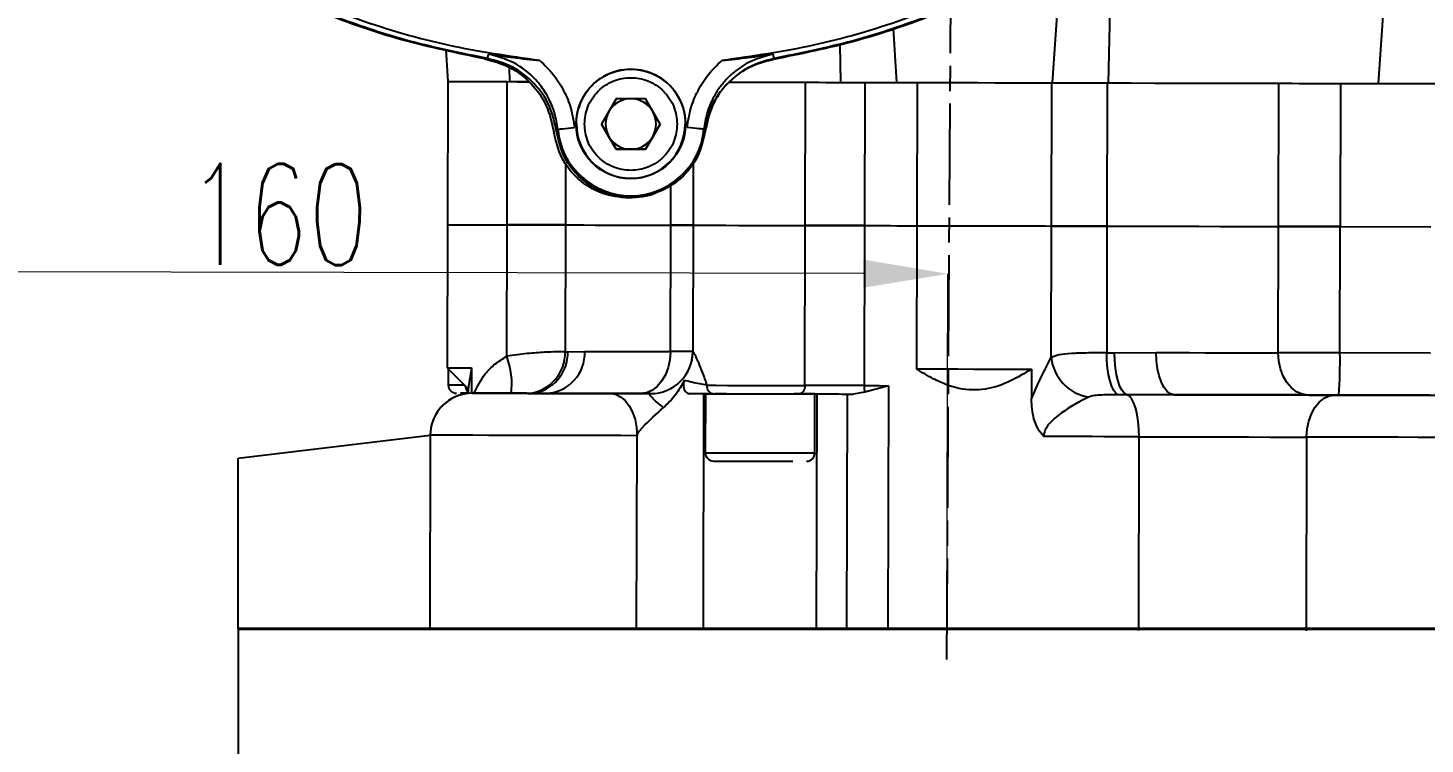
# Model space of a CAD drawing. Header units: millimetres. Extents: x 2223 to 4172, y 741 to 2119.
# Drawn here: x 2763.5 to 2929.3, y 1674.3 to 1759.3 of the extents above; entities that cross this region are included whole.
import ezdxf

# ---------------------------------------------------------------- set-up
doc = ezdxf.new("R2010")
doc.units = ezdxf.units.MM
doc.linetypes.add('AM_ISO08W050', pattern=[18, 12, -1.5, 3, -1.5])
for name, color, linetype, lineweight in [('AM_5', 3, 'Continuous', 25), ('AM_7', 4, 'AM_ISO08W050', 25), ('粗实线', 7, 'Continuous', 40)]:
    doc.layers.add(name, color=color, linetype=linetype, lineweight=lineweight)
doc.styles.add('SLDTEXTSTYLE1', font='txt.shx', dxfattribs={"width": 0.7, "bigfont": 'gbcbig.shx'})
doc.dimstyles.new('SLDDIMSTYLE12$0', dxfattribs={"dimtxt": 12, "dimasz": 10, "dimexe": 0, "dimexo": 0.0625, "dimgap": 0.875, "dimtad": 1, "dimdec": 1, "dimlfac": 1.8, "dimrnd": 1e-09, "dimzin": 12, "dimdsep": 46, "dimtxsty": 'SLDTEXTSTYLE1', "dimcen": 0.09, "dimdle": 8.16, "dimclrd": 3, "dimclre": 3, "dimadec": 0, "dimazin": 3, "dimtfac": 1, "dimtdec": 1, "dimtofl": 0, "dimtmove": 0, "dimatfit": 3, "dimfxl": 0, "dimfrac": 2, "dimtolj": 1, "dimlwd": 5, "dimlwe": 5, "dimarcsym": 0})

# ---------------------------------------------------------------- blocks, each defined once
blk = doc.blocks.new('*D44')
at = {"layer": 'AM_5', "color": 3, "lineweight": 5, "transparency": 16777216}
blk.add_line((2891.34, 2051.44), (3075.23, 2051.44), dxfattribs=at)
at = {"layer": 'AM_5', "color": 3, "linetype": 'Continuous', "lineweight": 5, "transparency": 16777216}
for p, q in [((3075.23, 2041.44), (3075.23, 1762.7)), ((2938.41, 1752.7), (3075.23, 1752.7))]:
    blk.add_line(p, q, dxfattribs=at)
at = {"layer": 'AM_5', "color": 3, "transparency": 16777216}
for points in [[(3073.57, 2041.44), (3076.9, 2041.44), (3075.23, 2051.44)], [(3073.57, 1762.7), (3076.9, 1762.7), (3075.23, 1752.7)]]:
    blk.add_solid(points, dxfattribs=at)
at = {"layer": 'Defpoints', "color": 0, "transparency": 16777216}
for p in [(2891.28, 2051.44), (2938.35, 1752.7), (3075.23, 1752.7)]:
    blk.add_point(p, dxfattribs=at)
at = {"layer": 'AM_5', "color": 0, "transparency": 16777216, "insert": (3068.36, 1902.07), "char_height": 12, "attachment_point": 5, "rotation": 90, "style": 'SLDTEXTSTYLE1'}
blk.add_mtext('\\A1;350', dxfattribs=at)
blk = doc.blocks.new('*D31')
at = {"layer": 'AM_5', "color": 3, "linetype": 'Continuous', "lineweight": 5, "transparency": 16777216}
for p, q in [((2713.85, 1753.12), (2713.8, 1730.48)), ((2862.67, 1730.16), (2723.8, 1730.46))]:
    blk.add_line(p, q, dxfattribs=at)
at = {"layer": 'AM_5', "color": 3, "lineweight": 5, "transparency": 16777216}
blk.add_line((2872.57, 1687.91), (2872.67, 1730.14), dxfattribs=at)
at = {"layer": 'AM_5', "color": 3, "transparency": 16777216}
for points in [[(2723.8, 1732.13), (2723.8, 1728.79), (2713.8, 1730.48)], [(2862.67, 1731.83), (2862.66, 1728.49), (2872.67, 1730.14)]]:
    blk.add_solid(points, dxfattribs=at)
at = {"layer": 'Defpoints', "color": 0, "transparency": 16777216}
for p in [(2713.85, 1753.18), (2713.8, 1730.48), (2872.57, 1687.84)]:
    blk.add_point(p, dxfattribs=at)
at = {"layer": 'AM_5', "color": 0, "transparency": 16777216, "insert": (2793.16, 1737.19), "char_height": 12, "attachment_point": 5, "rotation": 359.8775, "style": 'SLDTEXTSTYLE1'}
blk.add_mtext('\\A1;160', dxfattribs=at)

msp = doc.modelspace()

# ---------------------------------------------------------------- linework, layer by layer
at = {"color": 7, "linetype": 'Continuous', "lineweight": 25}
for p, q in [((2923.795, 1752.734), (2926.204, 1787.869)), ((2892.168, 1772.404), (2891.696, 1752.803)), ((2885.097, 1752.817), (2886.198, 1768.495)), ((2866.173, 1759.279), (2866.597, 1752.856)), ((2813.092, 1756.728), (2813.347, 1752.971)), ((2818.033, 1755.709), (2818.153, 1756.226)), ((2852.089, 1755.709), (2851.97, 1756.226)), ((2859.998, 1752.871), (2859.909, 1757.381)), ((2820.682, 1752.955), (2820.659, 1754.638)), ((2813.347, 1752.971), (2813.311, 1735.971)), ((2820.367, 1735.955), (2820.403, 1752.955)), ((2822.898, 1752.95), (2820.682, 1752.955)), ((2855.746, 1735.88), (2855.783, 1752.88)), ((2862.813, 1752.865), (2862.777, 1735.865)), ((2869.024, 1752.851), (2868.988, 1735.851)), ((2884.991, 1735.817), (2885.027, 1752.817)), ((2891.601, 1752.803), (2891.565, 1735.803)), ((2911.914, 1735.76), (2911.95, 1752.76)), ((2919.277, 1752.744), (2919.241, 1735.744)), ((2919.277, 1752.744), (2930.027, 1752.721)), ((2833.329, 1750.923), (2831.597, 1747.923)), ((2836.793, 1750.923), (2833.329, 1750.923)), ((2838.525, 1747.923), (2836.793, 1750.923)), ((2828.561, 1747.93), (2828.561, 1747.93)), ((2831.597, 1747.923), (2833.329, 1744.923)), ((2832.463, 1746.423), (2831.597, 1747.923)), ((2836.793, 1744.923), (2838.525, 1747.923)), ((2838.525, 1747.923), (2837.659, 1746.423)), ((2841.561, 1747.916), (2841.561, 1747.916)), ((2826.236, 1747.058), (2826.385, 1747.308)), ((2833.329, 1744.923), (2832.463, 1746.423)), ((2837.659, 1746.423), (2836.793, 1744.923)), ((2843.887, 1747.058), (2843.738, 1747.308)), ((2833.329, 1744.923), (2836.793, 1744.923)), ((2833.329, 1744.923), (2833.329, 1744.923)), ((2835.061, 1744.923), (2833.329, 1744.923)), ((2836.793, 1744.923), (2835.061, 1744.923)), ((2836.793, 1744.923), (2836.793, 1744.923)), ((2827.321, 1743.367), (2827.305, 1735.941)), ((2842.47, 1743.405), (2842.454, 1735.908)), ((2839.789, 1735.914), (2839.799, 1740.775)), ((2813.311, 1735.971), (2813.274, 1718.971)), ((2820.333, 1720.347), (2820.367, 1735.955)), ((2827.305, 1735.941), (2827.273, 1720.891)), ((2839.757, 1720.914), (2839.789, 1735.914)), ((2839.789, 1735.914), (2839.797, 1735.914)), ((2842.454, 1735.908), (2842.421, 1720.908)), ((2855.706, 1716.88), (2855.746, 1735.88)), ((2862.777, 1735.865), (2862.736, 1716.865)), ((2868.988, 1735.851), (2868.952, 1718.851)), ((2884.957, 1720.209), (2884.991, 1735.817)), ((2891.565, 1735.803), (2891.533, 1720.753)), ((2911.882, 1720.76), (2911.914, 1735.76)), ((2919.209, 1720.744), (2919.241, 1735.744)), ((2919.241, 1735.744), (2929.99, 1735.721)), ((2827.273, 1720.891), (2827.586, 1720.89)), ((2827.586, 1720.89), (2829.592, 1720.936)), ((2891.533, 1720.753), (2892.466, 1720.751)), ((2892.466, 1720.751), (2897.408, 1720.791)), ((2929.958, 1720.721), (2919.209, 1720.744)), ((2813.274, 1718.971), (2815.769, 1716.465)), ((2813.396, 1718.849), (2813.392, 1716.971)), ((2816.164, 1718.964), (2816.157, 1715.963)), ((2882.597, 1718.822), (2882.589, 1715.295)), ((2815.769, 1716.606), (2815.768, 1715.94)), ((2862.814, 1716.091), (2861.462, 1715.867)), ((2865.627, 1716.858), (2862.814, 1716.091)), ((2865.627, 1716.858), (2865.565, 1687.858)), ((2814.889, 1715.967), (2814.889, 1715.772)), ((2825.054, 1715.945), (2825.047, 1715.945)), ((2825.986, 1715.944), (2825.389, 1715.945)), ((2836.219, 1715.921), (2836.215, 1715.921)), ((2837.415, 1715.919), (2837.415, 1715.919)), ((2837.415, 1715.919), (2837.415, 1715.919)), ((2843.686, 1715.905), (2843.627, 1687.905)), ((2843.911, 1715.905), (2843.896, 1708.905)), ((2844.864, 1715.903), (2845.461, 1715.902)), ((2845.815, 1715.901), (2845.055, 1715.902)), ((2846.411, 1715.9), (2845.815, 1715.901)), ((2856.896, 1708.877), (2856.911, 1715.877)), ((2857.119, 1715.877), (2857.06, 1687.877)), ((2860.714, 1715.869), (2860.654, 1687.869)), ((2893.928, 1715.773), (2892.912, 1715.775)), ((2899.518, 1715.786), (2893.928, 1715.773)), ((2929.824, 1715.721), (2919.074, 1715.744)), ((2811.26, 1710.975), (2811.211, 1687.975)), ((2811.26, 1710.975), (2811.26, 1710.975)), ((2835.752, 1687.922), (2835.801, 1710.922)), ((2895.34, 1687.795), (2895.39, 1710.795)), ((2915.26, 1710.752), (2915.211, 1687.752)), ((2788.454, 1687.982), (2788.454, 1669.805))]:
    msp.add_line(p, q, dxfattribs=at)
at = {"linetype": 'ByBlock'}
for p, q in [((2788.454, 1708.239), (2811.26, 1710.975)), ((2788.454, 1687.982), (2788.454, 1708.239))]:
    msp.add_line(p, q, dxfattribs=at)
at = {"color": 7, "linetype": 'Continuous', "lineweight": 25, "flags": 128}
for points in [[(2813.347, 1752.971), (2813.356, 1752.971), (2813.654, 1752.97), (2814.36, 1752.968), (2815.443, 1752.966), (2816.855, 1752.963), (2818.533, 1752.959), (2820.403, 1752.955)], [(2820.403, 1752.955), (2821.584, 1752.953), (2822.706, 1752.951), (2822.959, 1752.95)], [(2846.701, 1752.899), (2847.89, 1752.896), (2849.531, 1752.893), (2851.214, 1752.889), (2852.865, 1752.886), (2854.41, 1752.882), (2855.783, 1752.88)], [(2855.783, 1752.88), (2856.524, 1752.878), (2857.328, 1752.876), (2858.185, 1752.874), (2859.081, 1752.872), (2860.005, 1752.871), (2860.943, 1752.869), (2861.884, 1752.866), (2862.813, 1752.865)], [(2862.813, 1752.865), (2863.583, 1752.863), (2864.355, 1752.861), (2865.129, 1752.86), (2865.905, 1752.858), (2866.683, 1752.856), (2867.462, 1752.855), (2868.243, 1752.853), (2869.024, 1752.851)], [(2869.024, 1752.851), (2870.562, 1752.848), (2872.334, 1752.844), (2874.262, 1752.84), (2876.261, 1752.836), (2878.241, 1752.832), (2880.115, 1752.828), (2881.799, 1752.824), (2883.219, 1752.821), (2884.311, 1752.819), (2885.027, 1752.817)], [(2885.027, 1752.817), (2885.422, 1752.816), (2885.96, 1752.815), (2886.633, 1752.814), (2887.432, 1752.812), (2888.342, 1752.81), (2889.352, 1752.808), (2890.444, 1752.805), (2891.601, 1752.803)], [(2891.601, 1752.803), (2894.437, 1752.797), (2897.208, 1752.791), (2899.904, 1752.785), (2902.516, 1752.78), (2905.036, 1752.774), (2907.453, 1752.769), (2909.761, 1752.764), (2911.95, 1752.76)], [(2911.95, 1752.76), (2912.701, 1752.758), (2913.518, 1752.756), (2914.391, 1752.754), (2915.312, 1752.752), (2916.271, 1752.75), (2917.258, 1752.748), (2918.264, 1752.746), (2919.277, 1752.744)], [(2826.385, 1747.308), (2826.429, 1747.312), (2826.546, 1747.323), (2826.732, 1747.341), (2826.98, 1747.364), (2827.28, 1747.393), (2827.622, 1747.425), (2827.991, 1747.46), (2828.375, 1747.496)], [(2843.738, 1747.308), (2843.694, 1747.312), (2843.576, 1747.323), (2843.39, 1747.341), (2843.143, 1747.364), (2842.842, 1747.393), (2842.501, 1747.425), (2842.131, 1747.46), (2841.747, 1747.496)], [(2813.311, 1735.971), (2813.32, 1735.971), (2813.617, 1735.97), (2814.323, 1735.968), (2815.406, 1735.966), (2816.818, 1735.963), (2818.497, 1735.959), (2820.367, 1735.955)], [(2813.311, 1735.971), (2813.32, 1735.971), (2813.617, 1735.97), (2814.323, 1735.968), (2815.406, 1735.966), (2816.818, 1735.963), (2818.497, 1735.959), (2820.367, 1735.955)], [(2827.305, 1735.941), (2826.848, 1735.942), (2826.25, 1735.943), (2825.521, 1735.944), (2824.672, 1735.946), (2823.717, 1735.948), (2822.67, 1735.951), (2821.547, 1735.953), (2820.367, 1735.955)], [(2820.367, 1735.955), (2821.547, 1735.953), (2822.67, 1735.951), (2823.717, 1735.948), (2824.672, 1735.946), (2825.521, 1735.944), (2826.25, 1735.943), (2826.848, 1735.942), (2827.305, 1735.941)], [(2827.305, 1735.941), (2828.32, 1735.938), (2829.5, 1735.936), (2830.841, 1735.933), (2832.34, 1735.93), (2833.99, 1735.926), (2835.785, 1735.922), (2837.721, 1735.918), (2839.789, 1735.914)], [(2827.305, 1735.941), (2828.32, 1735.938), (2829.5, 1735.936), (2830.841, 1735.933), (2832.34, 1735.93), (2833.99, 1735.926), (2835.785, 1735.922), (2837.721, 1735.918), (2839.789, 1735.914)], [(2839.789, 1735.914), (2840.469, 1735.912), (2841.07, 1735.911), (2841.585, 1735.91), (2842.009, 1735.909), (2842.338, 1735.908), (2842.454, 1735.908)], [(2842.454, 1735.908), (2842.339, 1735.908), (2842.011, 1735.909), (2841.589, 1735.91), (2841.075, 1735.911), (2840.476, 1735.912), (2839.797, 1735.914)], [(2842.454, 1735.908), (2842.591, 1735.908), (2843.075, 1735.907), (2843.885, 1735.905), (2844.986, 1735.903), (2846.329, 1735.9), (2847.854, 1735.896), (2849.495, 1735.893), (2851.177, 1735.889), (2852.828, 1735.886), (2854.374, 1735.882), (2855.746, 1735.88)], [(2842.456, 1735.908), (2842.591, 1735.908), (2843.075, 1735.907), (2843.885, 1735.905), (2844.986, 1735.903), (2846.329, 1735.9), (2847.854, 1735.896), (2849.495, 1735.893), (2851.177, 1735.889), (2852.828, 1735.886), (2854.374, 1735.882), (2855.746, 1735.88)], [(2862.777, 1735.865), (2861.848, 1735.867), (2860.907, 1735.869), (2859.968, 1735.871), (2859.044, 1735.873), (2858.148, 1735.874), (2857.292, 1735.876), (2856.488, 1735.878), (2855.746, 1735.88)], [(2855.746, 1735.88), (2856.488, 1735.878), (2857.292, 1735.876), (2858.148, 1735.874), (2859.044, 1735.873), (2859.968, 1735.871), (2860.907, 1735.869), (2861.848, 1735.867), (2862.777, 1735.865)], [(2862.777, 1735.865), (2863.547, 1735.863), (2864.319, 1735.861), (2865.093, 1735.86), (2865.869, 1735.858), (2866.646, 1735.856), (2867.426, 1735.855), (2868.206, 1735.853), (2868.988, 1735.851)], [(2862.777, 1735.865), (2863.547, 1735.863), (2864.319, 1735.861), (2865.093, 1735.86), (2865.869, 1735.858), (2866.646, 1735.856), (2867.426, 1735.855), (2868.206, 1735.853), (2868.988, 1735.851)], [(2868.988, 1735.851), (2870.525, 1735.848), (2872.297, 1735.844), (2874.226, 1735.84), (2876.224, 1735.836), (2878.204, 1735.832), (2880.078, 1735.828), (2881.763, 1735.824), (2883.182, 1735.821), (2884.275, 1735.819), (2884.991, 1735.817)], [(2868.988, 1735.851), (2870.525, 1735.848), (2872.297, 1735.844), (2874.226, 1735.84), (2876.224, 1735.836), (2878.204, 1735.832), (2880.078, 1735.828), (2881.763, 1735.824), (2883.182, 1735.821), (2884.275, 1735.819), (2884.991, 1735.817)], [(2891.565, 1735.803), (2890.407, 1735.806), (2889.315, 1735.808), (2888.306, 1735.81), (2887.395, 1735.812), (2886.597, 1735.814), (2885.924, 1735.815), (2885.385, 1735.816), (2884.991, 1735.817)], [(2884.991, 1735.817), (2885.385, 1735.816), (2885.924, 1735.815), (2886.597, 1735.814), (2887.395, 1735.812), (2888.306, 1735.81), (2889.315, 1735.808), (2890.407, 1735.806), (2891.565, 1735.803)], [(2891.565, 1735.803), (2894.401, 1735.797), (2897.171, 1735.791), (2899.868, 1735.785), (2902.48, 1735.78), (2905, 1735.774), (2907.417, 1735.769), (2909.725, 1735.764), (2911.914, 1735.76)], [(2891.565, 1735.803), (2894.401, 1735.797), (2897.171, 1735.791), (2899.868, 1735.785), (2902.48, 1735.78), (2905, 1735.774), (2907.417, 1735.769), (2909.725, 1735.764), (2911.914, 1735.76)], [(2919.241, 1735.744), (2918.227, 1735.746), (2917.222, 1735.748), (2916.235, 1735.75), (2915.276, 1735.752), (2914.355, 1735.754), (2913.482, 1735.756), (2912.665, 1735.758), (2911.914, 1735.76)], [(2911.914, 1735.76), (2912.665, 1735.758), (2913.482, 1735.756), (2914.355, 1735.754), (2915.276, 1735.752), (2916.235, 1735.75), (2917.222, 1735.748), (2918.227, 1735.746), (2919.241, 1735.744)], [(2829.592, 1720.936), (2830.578, 1720.934), (2831.65, 1720.931), (2832.805, 1720.929), (2834.042, 1720.926), (2835.359, 1720.923), (2836.752, 1720.92), (2838.219, 1720.917), (2839.757, 1720.914)], [(2839.757, 1720.914), (2839.687, 1719.939), (2839.484, 1719.001), (2839.156, 1718.137), (2838.715, 1717.381), (2838.179, 1716.76), (2837.567, 1716.299), (2836.904, 1716.016), (2836.215, 1715.921)], [(2842.421, 1720.908), (2842.306, 1720.908), (2841.977, 1720.909), (2841.553, 1720.91), (2841.038, 1720.911), (2840.437, 1720.912), (2839.757, 1720.914)], [(2892.912, 1715.775), (2892.634, 1715.951), (2892.371, 1716.288), (2892.132, 1716.776), (2891.925, 1717.398), (2891.756, 1718.133), (2891.632, 1718.956), (2891.557, 1719.839), (2891.533, 1720.753)], [(2893.928, 1715.773), (2893.633, 1715.949), (2893.355, 1716.286), (2893.101, 1716.774), (2892.882, 1717.396), (2892.703, 1718.131), (2892.572, 1718.954), (2892.492, 1719.837), (2892.466, 1720.751)], [(2899.518, 1715.786), (2899.104, 1715.883), (2898.707, 1716.168), (2898.342, 1716.631), (2898.022, 1717.254), (2897.759, 1718.012), (2897.565, 1718.877), (2897.447, 1719.815), (2897.408, 1720.791)], [(2897.408, 1720.791), (2899.399, 1720.786), (2901.345, 1720.782), (2903.243, 1720.778), (2905.089, 1720.774), (2906.879, 1720.77), (2908.61, 1720.767), (2910.278, 1720.763), (2911.882, 1720.76)], [(2915.41, 1715.752), (2914.72, 1715.85), (2914.057, 1716.136), (2913.446, 1716.599), (2912.911, 1717.222), (2912.472, 1717.981), (2912.147, 1718.846), (2911.948, 1719.784), (2911.882, 1720.76)], [(2919.209, 1720.744), (2918.195, 1720.746), (2917.19, 1720.748), (2916.202, 1720.75), (2915.243, 1720.752), (2914.323, 1720.754), (2913.45, 1720.756), (2912.633, 1720.758), (2911.882, 1720.76)], [(2813.274, 1718.971), (2813.464, 1718.97), (2814.026, 1718.969), (2814.938, 1718.967), (2816.164, 1718.964)], [(2868.952, 1718.851), (2870.403, 1718.848), (2872.07, 1718.845), (2873.884, 1718.841), (2875.774, 1718.837), (2877.664, 1718.833), (2879.479, 1718.829), (2881.145, 1718.825), (2882.597, 1718.822)], [(2813.392, 1716.971), (2813.439, 1716.97), (2813.782, 1716.97), (2814.442, 1716.968), (2815.27, 1716.966)], [(2844.073, 1716.904), (2845.198, 1716.902), (2846.54, 1716.899), (2848.044, 1716.896), (2849.647, 1716.893), (2851.282, 1716.889), (2852.88, 1716.886), (2854.376, 1716.882), (2855.706, 1716.88)], [(2855.706, 1716.88), (2855.693, 1716.685), (2855.655, 1716.497), (2855.593, 1716.324), (2855.51, 1716.173), (2855.41, 1716.049), (2855.295, 1715.957), (2855.171, 1715.9), (2855.042, 1715.881)], [(2862.736, 1716.865), (2861.807, 1716.867), (2860.866, 1716.869), (2859.928, 1716.871), (2859.004, 1716.873), (2858.108, 1716.874), (2857.251, 1716.876), (2856.447, 1716.878), (2855.706, 1716.88)], [(2862.736, 1716.865), (2863.096, 1716.864), (2863.456, 1716.863), (2863.817, 1716.862), (2864.178, 1716.862), (2864.54, 1716.861), (2864.902, 1716.86), (2865.265, 1716.859), (2865.627, 1716.858)], [(2815.768, 1715.965), (2815.668, 1715.966), (2815.111, 1715.967), (2814.892, 1715.967), (2815.024, 1715.967), (2815.498, 1715.966), (2815.768, 1715.965)], [(2825.104, 1715.945), (2825.711, 1715.944), (2826.714, 1715.942), (2827.43, 1715.941), (2827.821, 1715.94), (2827.865, 1715.94), (2827.56, 1715.94), (2826.922, 1715.942), (2825.986, 1715.944)], [(2832.631, 1715.929), (2833.251, 1715.832), (2833.847, 1715.546), (2834.396, 1715.083), (2834.877, 1714.46), (2835.271, 1713.701), (2835.563, 1712.836), (2835.742, 1711.898), (2835.801, 1710.922)], [(2843.911, 1715.905), (2843.979, 1715.905), (2844.37, 1715.904), (2845.086, 1715.902), (2846.09, 1715.9), (2847.326, 1715.898), (2848.728, 1715.895), (2850.222, 1715.891), (2851.725, 1715.888), (2853.158, 1715.885), (2854.442, 1715.882), (2855.509, 1715.88), (2856.302, 1715.878), (2856.776, 1715.877), (2856.908, 1715.877), (2856.689, 1715.878), (2856.132, 1715.879), (2855.266, 1715.881), (2854.411, 1715.882)], [(2846.411, 1715.9), (2846.436, 1715.899), (2846.745, 1715.899), (2847.379, 1715.897), (2848.283, 1715.895), (2849.376, 1715.893), (2850.56, 1715.891), (2851.732, 1715.888), (2852.786, 1715.886), (2853.629, 1715.884), (2854.186, 1715.883), (2854.408, 1715.882), (2854.411, 1715.882)], [(2895.39, 1710.795), (2895.364, 1711.709), (2895.284, 1712.592), (2895.153, 1713.415), (2894.974, 1714.15), (2894.754, 1714.772), (2894.501, 1715.259), (2894.222, 1715.597), (2893.928, 1715.773)], [(2915.26, 1710.752), (2915.326, 1711.728), (2915.518, 1712.665), (2915.827, 1713.529), (2916.243, 1714.286), (2916.749, 1714.906), (2917.326, 1715.367), (2917.952, 1715.65), (2918.602, 1715.745)], [(2835.801, 1710.922), (2833.869, 1710.926), (2831.75, 1710.931), (2829.495, 1710.936), (2827.16, 1710.941), (2824.803, 1710.946), (2822.481, 1710.951), (2820.253, 1710.955), (2818.174, 1710.96), (2816.294, 1710.964), (2814.661, 1710.967), (2813.314, 1710.97), (2812.286, 1710.972), (2811.604, 1710.974), (2811.285, 1710.975), (2811.26, 1710.975)], [(2895.39, 1710.795), (2894.005, 1710.798), (2892.61, 1710.801), (2891.204, 1710.804), (2889.79, 1710.807), (2888.367, 1710.81), (2886.937, 1710.813), (2885.5, 1710.816), (2884.058, 1710.819)], [(2895.39, 1710.795), (2897.95, 1710.789), (2900.581, 1710.784), (2903.235, 1710.778), (2905.867, 1710.772), (2908.429, 1710.767), (2910.877, 1710.762), (2913.167, 1710.757), (2915.26, 1710.752)], [(2940.254, 1710.699), (2940.184, 1710.699), (2939.771, 1710.7), (2938.999, 1710.702), (2937.889, 1710.704), (2936.466, 1710.707), (2934.766, 1710.711), (2932.831, 1710.715), (2930.708, 1710.719), (2928.452, 1710.724), (2926.116, 1710.729), (2923.759, 1710.734), (2921.438, 1710.739), (2919.213, 1710.744), (2917.136, 1710.748), (2915.26, 1710.752)], [(2843.896, 1708.905), (2843.964, 1708.905), (2844.355, 1708.904), (2845.071, 1708.902), (2846.075, 1708.9), (2847.311, 1708.898), (2848.714, 1708.895), (2850.207, 1708.891), (2851.71, 1708.888), (2853.143, 1708.885), (2854.427, 1708.882), (2855.495, 1708.88), (2856.287, 1708.878), (2856.762, 1708.877), (2856.896, 1708.877)]]:
    msp.add_lwpolyline(points, dxfattribs=at)
at = {"color": 7, "linetype": 'Continuous', "lineweight": 25}
msp.add_circle((2835.061, 1747.923), 6.5, dxfattribs=at)
for centre, radius, start, end in [((2835.061, 1747.923), 6.5, 359.93876, 180), ((2835.061, 1747.923), 3, 90, 150), ((2835.061, 1747.923), 3, 30, 90), ((2835.061, 1747.923), 3, 150, 210), ((2835.061, 1747.923), 3, 330, 30), ((2835.061, 1747.923), 6.44, 179.93876, 359.93876), ((2835.061, 1748.129), 8.715, 185.40246, 354.59754), ((2835.061, 1747.923), 3, 210, 270), ((2835.061, 1747.923), 3, 270, 330), ((2811.792, 1717.07), 9.148, 352.43919, 20.99236), ((2822.362, 1720.798), 4.912, 277.26115, 1.08356), ((2822.685, 1720.784), 4.902, 277.47784, 1.23352), ((2824.816, 1720.721), 4.782, 272.85392, 2.57258), ((2837.422, 1720.919), 5, 269.87751, 359.87751), ((2837.425, 1720.918), 4.999, 269.88745, 359.88744), ((2842.429, 1723.3), 2.392, 269.82061, 269.88705), ((2890.23, 1720.731), 5.298, 185.65517, 260.63287), ((2868.735, 1719.603), 50.487, 355.6169, 1.29537), ((2814.392, 1716.968), 1, 179.87751, 269.87751), ((2816.448, 1716.899), 1.051, 183.37387, 229.71634), ((2844.983, 1716.81), 0.915, 174.04025, 262.50401), ((2865.981, 1716.8), 3.245, 178.86815, 192.63218), ((2816.26, 1710.964), 5, 89.87751, 179.87751), ((2816.26, 1710.965), 5, 105.91096, 179.87751), ((2844.896, 1708.903), 1, 179.87751, 269.87751), ((2855.896, 1708.879), 1, 269.87751, 359.87751)]:
    msp.add_arc(centre, radius, start, end, dxfattribs=at)
for points in [[(2824.272, 1755.455), (2820.62, 1755.979), (2813.317, 1757.027), (2802.674, 1760.147), (2792.431, 1764.355), (2782.73, 1769.71), (2773.691, 1776.115), (2765.429, 1783.496), (2758.047, 1791.758), (2751.643, 1800.797), (2746.287, 1810.498), (2742.079, 1820.741), (2738.96, 1831.384), (2737.912, 1838.688), (2737.388, 1842.339)], [(2932.735, 1842.339), (2932.211, 1838.688), (2931.163, 1831.384), (2928.043, 1820.741), (2923.835, 1810.498), (2918.48, 1800.797), (2912.075, 1791.758), (2904.694, 1783.496), (2896.432, 1776.115), (2887.393, 1769.71), (2877.692, 1764.355), (2867.449, 1760.147), (2856.806, 1757.027), (2849.502, 1755.979), (2845.851, 1755.455)], [(2817.729, 1755.658), (2814.435, 1756.344), (2807.846, 1757.717), (2798.294, 1761.037), (2789.111, 1765.241), (2780.408, 1770.377), (2772.271, 1776.366), (2764.787, 1783.154), (2758.031, 1790.667), (2752.077, 1798.83), (2746.978, 1807.554), (2742.814, 1816.756), (2739.534, 1826.322), (2738.189, 1832.916), (2737.517, 1836.214)], [(2932.532, 1835.797), (2931.846, 1832.502), (2930.473, 1825.914), (2927.152, 1816.362), (2922.949, 1807.178), (2917.813, 1798.475), (2911.824, 1790.339), (2905.036, 1782.854), (2897.522, 1776.099), (2889.36, 1770.144), (2880.635, 1765.046), (2871.434, 1760.881), (2861.868, 1757.601), (2855.273, 1756.257), (2851.976, 1755.584)], [(2818.033, 1755.709), (2815.119, 1756.297), (2809.292, 1757.472), (2800.797, 1760.225), (2792.569, 1763.672), (2784.697, 1767.873), (2777.197, 1772.718), (2772.604, 1776.492), (2770.307, 1778.379)], [(2899.815, 1778.379), (2897.519, 1776.492), (2892.926, 1772.718), (2885.425, 1767.873), (2877.554, 1763.672), (2869.325, 1760.225), (2860.831, 1757.472), (2855.003, 1756.297), (2852.089, 1755.709)], [(2817.729, 1755.658), (2818.757, 1755.375), (2820.813, 1754.811), (2823.346, 1752.794), (2825.224, 1750.156), (2825.677, 1748.073), (2825.904, 1747.031)], [(2923.795, 1752.734), (2924.122, 1752.734), (2924.776, 1752.732), (2926.477, 1752.729), (2928.566, 1752.724), (2930.196, 1752.721), (2931.012, 1752.719)], [(2834.818, 1739.129), (2833.732, 1739.246), (2831.561, 1739.479), (2828.749, 1741.262), (2826.642, 1743.84), (2826.15, 1745.968), (2825.904, 1747.031)], [(2835.061, 1739.238), (2833.986, 1739.352), (2831.835, 1739.579), (2829.049, 1741.343), (2826.962, 1743.896), (2826.478, 1746.004), (2826.236, 1747.058)], [(2843.887, 1747.058), (2843.645, 1746.004), (2843.16, 1743.896), (2841.074, 1741.343), (2838.287, 1739.579), (2836.137, 1739.352), (2835.061, 1739.238)], [(2832.631, 1715.929), (2833.363, 1715.927), (2834.827, 1715.924), (2836.553, 1715.921), (2837.415, 1715.919)], [(2855.042, 1715.881), (2856.002, 1715.879), (2857.923, 1715.875), (2860.282, 1715.87), (2861.462, 1715.867)]]:
    msp.add_open_spline(points, degree=3, dxfattribs=at)
for points, knots in [([(2818.153, 1756.226), (2819.124, 1756.089), (2821.057, 1755.816), (2823.204, 1755.575), (2824.272, 1755.455)], [0, 0, 0, 0, 0.5024427, 1, 1, 1, 1]), ([(2826.385, 1747.308), (2826.288, 1747.949), (2826.104, 1749.172), (2825.502, 1750.652), (2824.886, 1751.741), (2824.344, 1752.507), (2823.249, 1753.794), (2821.291, 1755.374), (2819.184, 1755.946), (2818.153, 1756.226)], [0, 0, 0, 0, 0.1490589, 0.284486, 0.365253, 0.4374072, 0.5004523, 0.7554674, 1, 1, 1, 1]), ([(2851.97, 1756.226), (2850.936, 1755.951), (2849.543, 1755.58), (2848.009, 1754.625), (2847.128, 1753.947), (2846.29, 1753.132), (2845.464, 1752.113), (2844.681, 1750.802), (2844.019, 1749.173), (2843.834, 1747.949), (2843.738, 1747.308)], [0, 0, 0, 0, 0.2442896, 0.3290361, 0.4144899, 0.500125, 0.5979924, 0.7157703, 0.8510724, 1, 1, 1, 1]), ([(2845.851, 1755.455), (2846.919, 1755.575), (2849.065, 1755.816), (2850.999, 1756.089), (2851.97, 1756.226)], [0, 0, 0, 0, 0.4975573, 1, 1, 1, 1]), ([(2826.236, 1747.058), (2826.009, 1748.104), (2825.557, 1750.192), (2823.678, 1752.841), (2821.133, 1754.862), (2819.068, 1755.426), (2818.033, 1755.709)], [0, 0, 0, 0, 0.2500652, 0.4994456, 0.7493864, 1, 1, 1, 1]), ([(2824.272, 1755.455), (2824.824, 1754.921), (2825.926, 1753.856), (2827.145, 1751.9), (2828.032, 1749.771), (2828.261, 1748.256), (2828.375, 1747.496)], [0, 0, 0, 0, 0.250755, 0.4999887, 0.7492331, 1, 1, 1, 1]), ([(2841.747, 1747.496), (2841.862, 1748.256), (2842.091, 1749.771), (2842.977, 1751.9), (2844.197, 1753.856), (2845.298, 1754.921), (2845.851, 1755.455)], [0, 0, 0, 0, 0.2507669, 0.5000113, 0.749245, 1, 1, 1, 1]), ([(2851.976, 1755.584), (2850.947, 1755.307), (2848.889, 1754.751), (2846.349, 1752.744), (2844.489, 1750.17), (2844.037, 1748.152), (2843.818, 1747.174)], [0, 0, 0, 0, 0.2537692, 0.5075384, 0.7613077, 1, 1, 1, 1]), ([(2852.089, 1755.709), (2851.057, 1755.428), (2848.995, 1754.866), (2846.451, 1752.848), (2844.569, 1750.199), (2844.115, 1748.106), (2843.887, 1747.058)], [0, 0, 0, 0, 0.2500466, 0.4994486, 0.7493959, 1, 1, 1, 1]), ([(2829.561, 1747.923), (2829.634, 1748.615), (2829.747, 1749.679), (2830.433, 1750.96), (2831.143, 1751.84), (2832.024, 1752.555), (2833.305, 1753.219), (2835.061, 1753.556), (2836.817, 1753.219), (2838.098, 1752.555), (2838.979, 1751.84), (2839.688, 1750.96), (2840.374, 1749.679), (2840.487, 1748.615), (2840.561, 1747.923)], [0, 0, 0, 0, 0.1197284, 0.1841803, 0.25, 0.3158197, 0.3802716, 0.5, 0.6197284, 0.6841803, 0.75, 0.8158197, 0.8802716, 1, 1, 1, 1]), ([(2840.561, 1747.923), (2840.487, 1747.231), (2840.374, 1746.167), (2839.688, 1744.886), (2838.979, 1744.006), (2838.098, 1743.292), (2836.817, 1742.628), (2835.061, 1742.29), (2833.305, 1742.628), (2832.024, 1743.292), (2831.143, 1744.006), (2830.433, 1744.886), (2829.747, 1746.167), (2829.634, 1747.231), (2829.561, 1747.923)], [0, 0, 0, 0, 0.1197284, 0.1841803, 0.25, 0.3158197, 0.3802716, 0.5, 0.6197284, 0.6841803, 0.75, 0.8158197, 0.8802716, 1, 1, 1, 1]), ([(2839.233, 1740.442), (2838.833, 1740.172), (2837.527, 1739.29), (2835.927, 1739.195), (2834.818, 1739.129)], [0, 0, 0, 0, 0.3071913, 1, 1, 1, 1]), ([(2816.44, 1715.925), (2816.842, 1716.731), (2817.489, 1718.026), (2818.891, 1719.471), (2819.853, 1720.055), (2820.333, 1720.347)], [0, 0, 0, 0, 0.452471, 0.7267188, 1, 1, 1, 1]), ([(2824.833, 1720.819), (2824.165, 1720.779), (2822.83, 1720.7), (2821.165, 1720.465), (2820.333, 1720.347)], [0, 0, 0, 0, 0.5005372, 1, 1, 1, 1]), ([(2827.273, 1720.891), (2826.955, 1720.889), (2826.37, 1720.887), (2825.316, 1720.84), (2824.833, 1720.819)], [0, 0, 0, 0, 0.5420141, 1, 1, 1, 1]), ([(2842.424, 1720.908), (2842.44, 1720.891), (2842.473, 1720.856), (2842.625, 1720.58), (2842.829, 1720.167), (2843.135, 1719.488), (2843.572, 1718.412), (2843.899, 1717.43), (2844.073, 1716.904)], [0, 0, 0, 0, 0.1244738, 0.250966, 0.3714749, 0.5001039, 0.7321774, 1, 1, 1, 1]), ([(2882.589, 1715.295), (2883.014, 1716.273), (2883.653, 1717.741), (2884.494, 1719.331), (2884.803, 1719.917), (2884.957, 1720.209)], [0, 0, 0, 0, 0.4999487, 0.7504157, 1, 1, 1, 1]), ([(2891.533, 1720.753), (2890.691, 1720.751), (2889.145, 1720.749), (2887.242, 1720.681), (2885.765, 1720.546), (2885.226, 1720.321), (2884.957, 1720.209)], [0, 0, 0, 0, 0.2724679, 0.5000458, 0.7503555, 1, 1, 1, 1]), ([(2816.164, 1718.964), (2816.082, 1718.494), (2815.917, 1717.541), (2815.779, 1716.543), (2815.786, 1716.589), (2815.788, 1716.606)], [0, 0, 0, 0, 0.3787431, 0.76741082, 1, 1, 1, 1]), ([(2882.597, 1718.822), (2881.791, 1718.334), (2880.186, 1717.362), (2877.448, 1716.345), (2874.814, 1716.269), (2872.637, 1716.89), (2870.795, 1717.718), (2869.609, 1718.447), (2868.952, 1718.851)], [0, 0, 0, 0, 0.1923908, 0.3834722, 0.589159, 0.7155413, 0.8423238, 1, 1, 1, 1]), ([(2841.436, 1717.492), (2841.085, 1716.884), (2840.37, 1715.647), (2839.431, 1714.729), (2838.954, 1714.263)], [0, 0, 0, 0, 0.4918713, 1, 1, 1, 1]), ([(2841.436, 1717.492), (2841.394, 1717.397), (2841.31, 1717.206), (2841.282, 1716.869), (2841.331, 1716.543), (2841.459, 1716.255), (2841.65, 1716.039), (2841.859, 1715.925), (2841.998, 1715.913), (2842.053, 1715.909)], [0, 0, 0, 0, 0.1491203, 0.298298, 0.4463418, 0.5945522, 0.7447419, 0.8986734, 1, 1, 1, 1]), ([(2844.073, 1716.904), (2843.799, 1716.955), (2843.231, 1717.061), (2842.231, 1717.268), (2841.713, 1717.414), (2841.436, 1717.492)], [0, 0, 0, 0, 0.3043315, 0.6280366, 1, 1, 1, 1]), ([(2814.91, 1715.967), (2815.029, 1715.967), (2815.239, 1715.967), (2815.607, 1715.966), (2815.768, 1715.965)], [0, 0, 0, 0, 0.5637685, 1, 1, 1, 1]), ([(2818.814, 1715.959), (2818.447, 1715.959), (2817.692, 1715.961), (2816.883, 1715.963), (2816.363, 1715.964), (2816.209, 1715.964), (2816.434, 1715.964), (2817.017, 1715.962), (2817.899, 1715.96), (2819.023, 1715.958), (2820.373, 1715.955), (2821.96, 1715.952), (2823.76, 1715.948), (2825.687, 1715.944), (2827.638, 1715.94), (2829.498, 1715.936), (2831.196, 1715.932), (2832.161, 1715.93), (2832.631, 1715.929)], [0, 0, 0, 0, 0.058661, 0.1204931, 0.184636, 0.25, 0.315364, 0.3795069, 0.441339, 0.5, 0.558661, 0.6204931, 0.684636, 0.75, 0.815364, 0.8795069, 0.941339, 1, 1, 1, 1]), ([(2825.047, 1715.945), (2825.087, 1715.945), (2825.182, 1715.945), (2824.074, 1715.947), (2822.021, 1715.952), (2819.875, 1715.956), (2818.814, 1715.959)], [0, 0, 0, 0, 0.1934829, 0.4642415, 0.7350002, 1, 1, 1, 1]), ([(2836.215, 1715.921), (2834.734, 1715.925), (2831.771, 1715.931), (2828.017, 1715.939), (2826.041, 1715.943), (2825.054, 1715.945)], [0, 0, 0, 0, 0.3332327, 0.6667548, 1, 1, 1, 1]), ([(2837.367, 1715.919), (2837.354, 1715.919), (2837.251, 1715.919), (2836.88, 1715.92), (2836.438, 1715.921), (2836.219, 1715.921)], [0, 0, 0, 0, 0.0692046, 0.5394087, 1, 1, 1, 1]), ([(2838.953, 1714.264), (2838.672, 1714.474), (2838.111, 1714.893), (2837.616, 1715.386), (2837.396, 1715.667), (2837.288, 1715.871), (2837.365, 1715.9), (2837.415, 1715.919)], [0, 0, 0, 0, 0.2503114, 0.4998417, 0.6202194, 0.7507731, 1, 1, 1, 1]), ([(2844.864, 1715.903), (2844.697, 1715.903), (2844.368, 1715.904), (2843.797, 1715.905), (2843.195, 1715.906), (2842.54, 1715.908), (2842.218, 1715.908), (2842.053, 1715.909)], [0, 0, 0, 0, 0.1826536, 0.360866, 0.578026, 0.783693, 1, 1, 1, 1]), ([(2845.461, 1715.902), (2846.125, 1715.9), (2847.502, 1715.897), (2850.187, 1715.891), (2852.903, 1715.886), (2854.346, 1715.883), (2855.042, 1715.881)], [0, 0, 0, 0, 0.2408979, 0.5, 0.7591021, 1, 1, 1, 1]), ([(2884.058, 1710.819), (2883.816, 1711.121), (2883.313, 1711.75), (2882.721, 1713.269), (2882.641, 1714.493), (2882.589, 1715.295)], [0, 0, 0, 0, 0.2406414, 0.5017344, 1, 1, 1, 1]), ([(2889.367, 1715.503), (2888.945, 1715.295), (2888.098, 1714.876), (2886.554, 1713.926), (2885.238, 1712.947), (2884.436, 1712.015), (2884.111, 1711.36), (2884.075, 1710.992), (2884.058, 1710.819)], [0, 0, 0, 0, 0.2492008, 0.4991017, 0.7489308, 0.8742239, 0.9407402, 1, 1, 1, 1]), ([(2892.912, 1715.775), (2892.243, 1715.772), (2891.24, 1715.766), (2890.039, 1715.701), (2889.591, 1715.569), (2889.367, 1715.503)], [0, 0, 0, 0, 0.5005553, 0.7509565, 1, 1, 1, 1]), ([(2915.41, 1715.752), (2913.826, 1715.755), (2910.657, 1715.762), (2905.312, 1715.774), (2901.449, 1715.782), (2899.518, 1715.786)], [0, 0, 0, 0, 0.33323265, 0.66675484, 1, 1, 1, 1]), ([(2899.518, 1715.786), (2901.224, 1715.782), (2904.672, 1715.775), (2909.763, 1715.764), (2914.561, 1715.754), (2917.265, 1715.748), (2918.602, 1715.745)], [0, 0, 0, 0, 0.2473128, 0.5, 0.7526872, 1, 1, 1, 1]), ([(2919.074, 1715.744), (2918.739, 1715.745), (2918.062, 1715.746), (2917.08, 1715.749), (2916.166, 1715.75), (2915.661, 1715.752), (2915.41, 1715.752)], [0, 0, 0, 0, 0.2474109, 0.5, 0.7525891, 1, 1, 1, 1]), ([(2918.602, 1715.745), (2919.058, 1715.744), (2919.994, 1715.742), (2921.66, 1715.739), (2923.501, 1715.735), (2925.448, 1715.731), (2927.386, 1715.726), (2929.21, 1715.722), (2930.834, 1715.719), (2932.23, 1715.716), (2933.408, 1715.714), (2934.354, 1715.712), (2935.01, 1715.71), (2935.312, 1715.709), (2935.235, 1715.71), (2934.788, 1715.711), (2934.047, 1715.712), (2933.33, 1715.714), (2932.981, 1715.715)], [0, 0, 0, 0, 0.05866097, 0.12049309, 0.184636, 0.25, 0.315364, 0.37950691, 0.44133903, 0.5, 0.55866097, 0.62049309, 0.684636, 0.75, 0.815364, 0.87950691, 0.94133903, 1, 1, 1, 1]), ([(2835.801, 1710.922), (2835.806, 1710.965), (2835.818, 1711.077), (2836.017, 1711.429), (2837.027, 1712.562), (2838.089, 1713.5), (2838.953, 1714.264)], [0, 0, 0, 0, 0.0236669, 0.0606293, 0.2359656, 1, 1, 1, 1]), ([(2844.894, 1707.903), (2844.916, 1707.903), (2844.961, 1707.903), (2845.413, 1707.902), (2846.409, 1707.899), (2847.891, 1707.896), (2849.266, 1707.893), (2850.394, 1707.891), (2851.518, 1707.889), (2852.909, 1707.886), (2853.742, 1707.884), (2854.283, 1707.883)], [0, 0, 0, 0, 0.0877596, 0.1736954, 0.3333333, 0.4929712, 0.5789071, 0.6666667, 0.7544262, 0.8403621, 1, 1, 1, 1])]:
    msp.add_open_spline(points, degree=3, knots=knots, dxfattribs=at)
at = {"layer": 'AM_7'}
msp.add_line((2872.553, 1684.344), (2874.792, 2051.479), dxfattribs=at)
at = {"layer": '粗实线', "linetype": 'ByBlock'}
msp.add_line((2788.454, 1687.982), (2963.085, 1687.982), dxfattribs=at)

# ---------------------------------------------------------------- dimensions: what is measured, and where the dimension line sits
at = {"layer": 'AM_5'}
dim = msp.add_linear_dim(base=(3075.235, 1752.703), p1=(2891.279, 2051.444), p2=(2938.347, 1752.703), angle=90, text='350', dimstyle='SLDDIMSTYLE12$0', override={"dimlfac": 1, "dimpost": ''}, dxfattribs=at)
dim.commit()
dim.dimension.update_dxf_attribs({"geometry": '*D44', "text_midpoint": (3068.36, 1902.074)})
dim = msp.add_linear_dim(base=(2713.799, 1730.48), p1=(2872.575, 1687.843), p2=(2713.847, 1753.183), angle=179.87749, text='160', dimstyle='SLDDIMSTYLE12$0', override={"dimlfac": 1}, dxfattribs=at)
dim.commit()
dim.dimension.update_dxf_attribs({"geometry": '*D31', "text_midpoint": (2793.144, 1730.31), "dimtype": 160})

doc.saveas('drawing.dxf')
